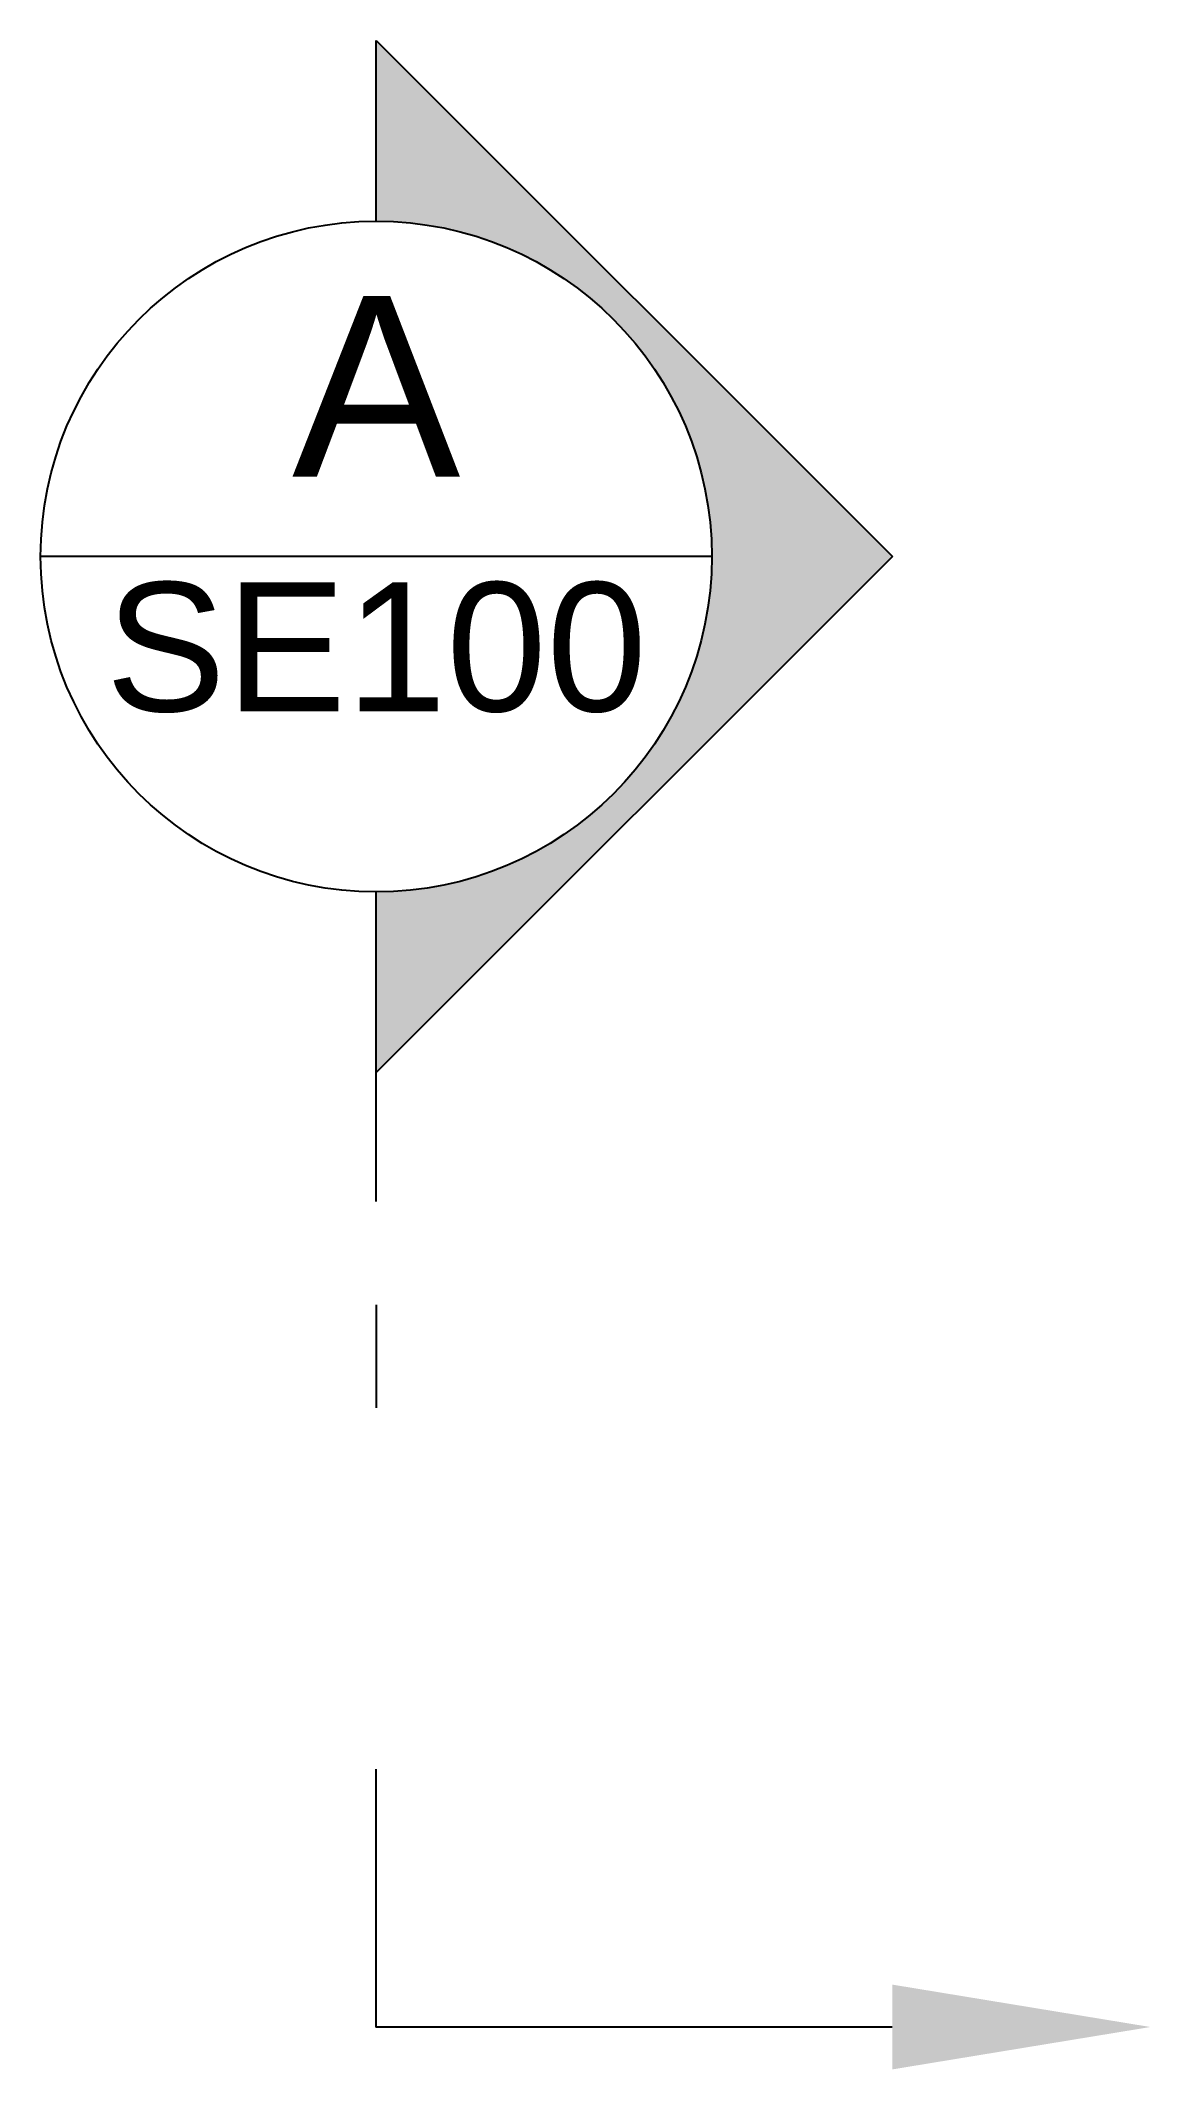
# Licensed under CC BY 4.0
# Model space of a CAD drawing. Extents: x -6.5 to 15, y -9.3 to 30.
import ezdxf
from ezdxf import colors
from ezdxf.entities.mleader import LeaderData, LeaderLine
from ezdxf.enums import TextEntityAlignment as Align
from ezdxf.math import Vec2, Vec3

# ---------------------------------------------------------------- set-up
doc = ezdxf.new("R2010")
doc.units = 0
doc.set_wipeout_variables(frame=1)
doc.styles.add('Annotative', font='arial.ttf')
doc.styles.get("Standard").update_dxf_attribs({"font": 'arial.ttf'})

# ---------------------------------------------------------------- blocks, each defined once
blk = doc.blocks.new('*U9')
at = {"color": 0}
blk.add_line((0, 5.5), (0, 3.5), dxfattribs=at)
blk.add_lwpolyline([(-0.005, -3.5), (-0.005, -8.5)], dxfattribs=at)
ml = blk.add_multileader_mtext('Standard', dxfattribs=at)
ml.set_content(' ', style='Annotative')
ml.set_leader_properties(color=256)
ml.build(insert=Vec2(0, 0))
ml.multileader.update_dxf_attribs({"text_left_attachment_type": 3, "text_right_attachment_type": 3, "dogleg_length": 2.5, "arrow_head_size": 5})
ctx = ml.context
ctx.base_point, ctx.char_height, ctx.arrow_head_size, ctx.landing_gap_size, ctx.plane_origin = Vec3(-0.782, -8.5), 2, 5, 0, Vec3(9.995, -8.5)
ctx.left_attachment, ctx.right_attachment, ctx.text_align_type = 3, 3, 2
notes = []
notes.append((ctx, [(0, (1, 1, 0), (0.56, -8.5), (-1, 0), 0.565, [(0, [(14.995, -8.5)], 0, [])])]))
ctx.mtext.insert, ctx.mtext.alignment, ctx.mtext.flow_direction = Vec3(-0.005, -7.5), 3, 5
for ctx, leaders in notes:
    for number, flags, end, landing, length, lines in leaders:
        leader = LeaderData()
        leader.index, (leader.has_last_leader_line, leader.has_dogleg_vector, leader.attachment_direction) = number, flags
        leader.last_leader_point, leader.dogleg_vector, leader.dogleg_length = Vec3(end), Vec3(landing), length
        for number, points, colour, breaks in lines:
            line = LeaderLine()
            line.index, line.vertices, line.color, line.breaks = number, Vec3.list(points), colors.encode_raw_color(colour), breaks
            leader.lines.append(line)
        ctx.leaders.append(leader)
blk.add_wipeout([(6.5, 20), (6.375, 21.268), (6.005, 22.487), (5.405, 23.611), (4.596, 24.596), (3.611, 25.405), (2.487, 26.005), (1.268, 26.375), (0, 26.5), (-1.268, 26.375), (-2.487, 26.005), (-3.611, 25.405), (-4.596, 24.596), (-5.405, 23.611), (-6.005, 22.487), (-6.375, 21.268), (-6.5, 20), (-6.375, 18.732), (-6.005, 17.513), (-5.405, 16.389), (-4.596, 15.404), (-3.611, 14.595), (-2.487, 13.995), (-1.268, 13.625), (0, 13.5), (1.268, 13.625), (2.487, 13.995), (3.611, 14.595), (4.596, 15.404), (5.405, 16.389), (6.005, 17.513), (6.375, 18.732)], dxfattribs=at)
h = blk.add_hatch(color=0)
h.dxf.hatch_style = 1
h.paths.add_polyline_path([(0, 30), (0, 26.5, -0.414214), (6.5, 20, -0.414214), (0, 13.5), (0, 10), (10, 20)])
for p, q in [((0, 26.5), (0, 30)), ((0, 30), (10, 20)), ((0, 26.5), (0, 30)), ((6.5, 20), (-6.5, 20)), ((0, 20), (0, 20)), ((10, 20), (0, 10)), ((0, 7.5), (0, 13.5))]:
    blk.add_line(p, q, dxfattribs=at)
blk.add_circle((0, 20), 6.5, dxfattribs=at)
at = {"color": 0, "flags": 8}
blk.add_attdef('Section', text='', height=3.5, dxfattribs=at).set_placement((0, 20.5), align=Align.BOTTOM_CENTER)
blk.add_attdef('Target', text='', height=2.5, dxfattribs=at).set_placement((0, 19.5), align=Align.TOP_CENTER)

msp = doc.modelspace()

# ---------------------------------------------------------------- block references
ref = msp.add_blockref('*U9', (0, 0))
ref.add_attrib('Section', 'A', dxfattribs={"color": 0, "height": 3.5}).set_placement((0, 20.5), align=Align.BOTTOM_CENTER)
ref.add_attrib('Target', 'SE100', dxfattribs={"color": 0, "height": 2.5}).set_placement((0, 19.5), align=Align.TOP_CENTER)

doc.saveas('drawing.dxf')
